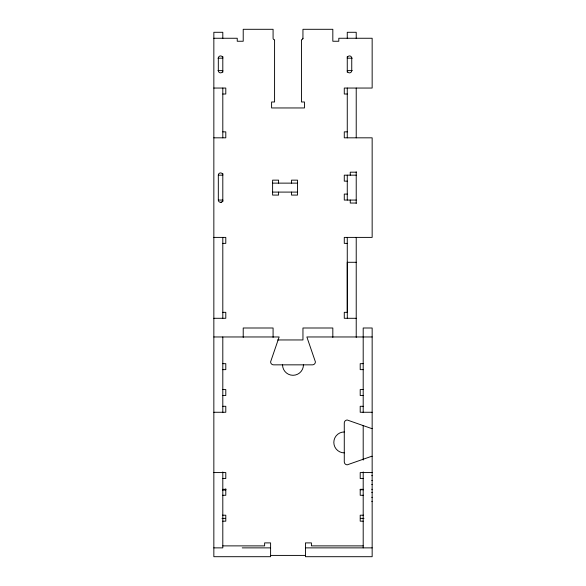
<?xml version="1.0" encoding="UTF-8"?>
<svg xmlns="http://www.w3.org/2000/svg" width="586" height="586" viewBox="0 0 586 586"><rect width="100%" height="100%" fill="white"/><g stroke="black" fill="none" stroke-linecap="round" stroke-linejoin="round"><path stroke-width="0.88" d="M302.933 38.53L302.955 29.3L332.826 29.3L332.826 41.247L338.803 41.247L338.803 38.258L372.154 38.258L372.154 88.047L344.275 88.047L344.275 94.016L347.264 94.016M220.973 202.258L221.391 202.141M213.846 38.258L237.242 38.258L237.242 41.247L243.219 41.247L243.219 29.3L273.083 29.3L273.083 38.258A1.494 1.494 0 0 0 274.578 39.753L274.578 101.986L271.596 101.986L271.596 107.956L304.449 107.956L304.449 101.986L301.46 101.986L301.46 39.753A1.494 1.494 0 0 0 302.955 38.258M217.992 58.175L222.805 58.175A2.241 2.241 0 0 0 220.563 55.934A2.241 2.241 0 0 0 218.322 58.175L218.322 70.62A2.241 2.241 0 0 0 220.563 72.862A2.241 2.241 0 0 0 222.805 70.62L217.992 70.62M352.245 58.175L347.264 58.175A2.241 2.241 0 0 1 349.505 55.934A2.241 2.241 0 0 1 351.747 58.175L351.747 70.62A2.241 2.241 0 0 1 349.505 72.862A2.241 2.241 0 0 1 347.264 70.62L352.245 70.62M213.846 88.047L225.793 88.047L225.793 94.016L222.805 94.016M222.805 131.857L225.793 131.857L225.793 137.827L213.846 137.827M347.264 131.857L344.275 131.857L344.275 137.827L372.154 137.827L372.154 237.396L344.275 237.396L344.275 243.373L347.264 243.373M356.222 172.181L350.252 172.181L350.252 175.163M218.322 175.163L222.805 175.163A2.241 2.241 0 0 0 220.57 172.921A2.241 2.241 0 0 0 218.322 175.163L218.322 200.06A2.241 2.241 0 0 0 220.563 202.302A2.241 2.241 0 0 0 222.805 200.053L218.322 200.06M356.222 175.163L344.275 175.163L344.275 181.14L347.264 181.14M272.585 183.132L297.483 183.132M272.585 192.091L297.483 192.091M347.264 194.083L344.275 194.083L344.275 200.06L356.222 200.06M356.222 203.042L350.252 203.042L350.252 200.06M213.846 237.396L225.793 237.396L225.793 243.373L222.805 243.373M356.266 262.286L347.264 262.286L347.308 318.293M222.805 312.323L225.793 312.323L225.793 318.293L213.846 318.293M356.266 318.293L344.275 318.293L344.275 312.323L347.264 312.323L347.264 237.396M213.846 336.965L279.134 336.965L270.6 361.855A2.989 2.989 0 0 0 273.581 364.844L312.419 364.844A2.989 2.989 0 0 0 315.4 361.855L306.866 336.965L372.154 336.965M277.61 339.953L302.955 339.953L302.955 327.999L332.826 327.999L332.826 337.39M222.805 363.664L225.793 363.664L225.793 369.634L222.38 369.634M363.195 363.664L360.207 363.664L360.207 369.634L363.62 369.634M222.38 389.551L225.793 389.551L225.793 395.528L222.805 395.528M363.62 389.551L360.207 389.551L360.207 395.528L363.195 395.528M222.805 406.296L225.793 406.296L225.793 412.266L213.846 412.266M363.195 406.296L360.207 406.296L360.207 412.266L372.154 412.266M213.846 472.572L225.793 472.572L225.793 478.542L222.805 478.542M372.154 472.572L360.207 472.572L360.207 478.542L363.195 478.542M222.805 489.31L225.793 489.31M363.195 489.31L360.207 489.31L360.207 495.287L363.62 495.287M222.38 489.757L225.793 489.757M360.207 489.757L363.62 489.757M222.38 489.852L225.793 489.852M222.38 495.287L225.793 495.287L225.793 488.812M222.38 515.204L225.793 515.204L225.793 521.174L222.805 521.174M363.62 515.204L360.207 515.204L360.207 521.174L363.195 521.174M222.006 518.383L225.632 518.383M360.368 518.383L363.994 518.383M222.805 545.881L264.623 545.881L264.623 542.9L270.6 542.9L270.6 556.7L213.846 556.7L213.846 32.289L222.805 32.289L222.805 38.478M363.195 545.881L311.422 545.881L311.422 542.9L305.445 542.9L305.445 556.7L372.154 556.7L372.154 327.999L363.195 327.999L363.195 412.661M213.846 547.873L222.805 547.873L222.805 471.928M242.223 547.873L270.6 547.873M305.445 547.873L372.154 547.873M270.6 555.411L305.445 555.411M363.195 425.429L363.195 460.076M363.195 471.928L363.195 547.873M356.222 38.478L356.222 32.289L347.264 32.289L347.264 38.478M356.222 88.047L356.222 137.827M356.222 171.749L356.222 203.474M356.222 237.396L356.222 337.419M347.264 56.468L347.264 72.327M347.264 88.047L347.264 137.827M347.264 175.163L347.264 200.06M291.528 183.132L291.528 180.144L297.505 180.144L297.505 195.079L291.528 195.079L291.528 192.091M278.584 183.132L278.584 180.144L272.607 180.144L272.607 195.079L278.584 195.079L278.584 192.091M273.083 337.39L273.083 327.999L243.219 327.999L243.219 337.39M222.805 56.468L222.805 72.327M222.805 88.047L222.805 137.827M222.805 173.456L222.805 201.767M222.805 237.396L222.805 318.293M222.805 336.965L222.805 412.661M303.453 364.844A10.453 10.453 0 0 1 293 375.296A10.453 10.453 0 0 1 282.547 364.844M372.154 456.282A2.989 2.989 0 0 0 371.304 456.406L347.264 464.823A2.989 2.989 0 0 1 344.275 461.834L344.275 423.004A2.989 2.989 0 0 1 347.264 420.016L371.304 428.432A2.981 2.981 0 0 0 372.154 428.556M344.275 452.875A10.453 10.453 0 0 1 333.822 442.423A10.453 10.453 0 0 1 344.275 431.963M372.154 484.49A2.996 0.505 0 0 1 371.736 484.483M372.154 475.678A2.996 0.52 0 0 1 371.722 475.671M371.722 489.317A2.996 0.527 0 0 1 372.154 489.31M371.729 480.505A2.981 0.513 0 0 1 372.154 480.498M372.154 492.518A2.996 0.513 0 0 1 371.729 492.511M372.154 501.352A2.996 0.527 0 0 1 371.722 501.352M371.722 497.338A2.996 0.527 0 0 1 372.154 497.338"/></g></svg>
